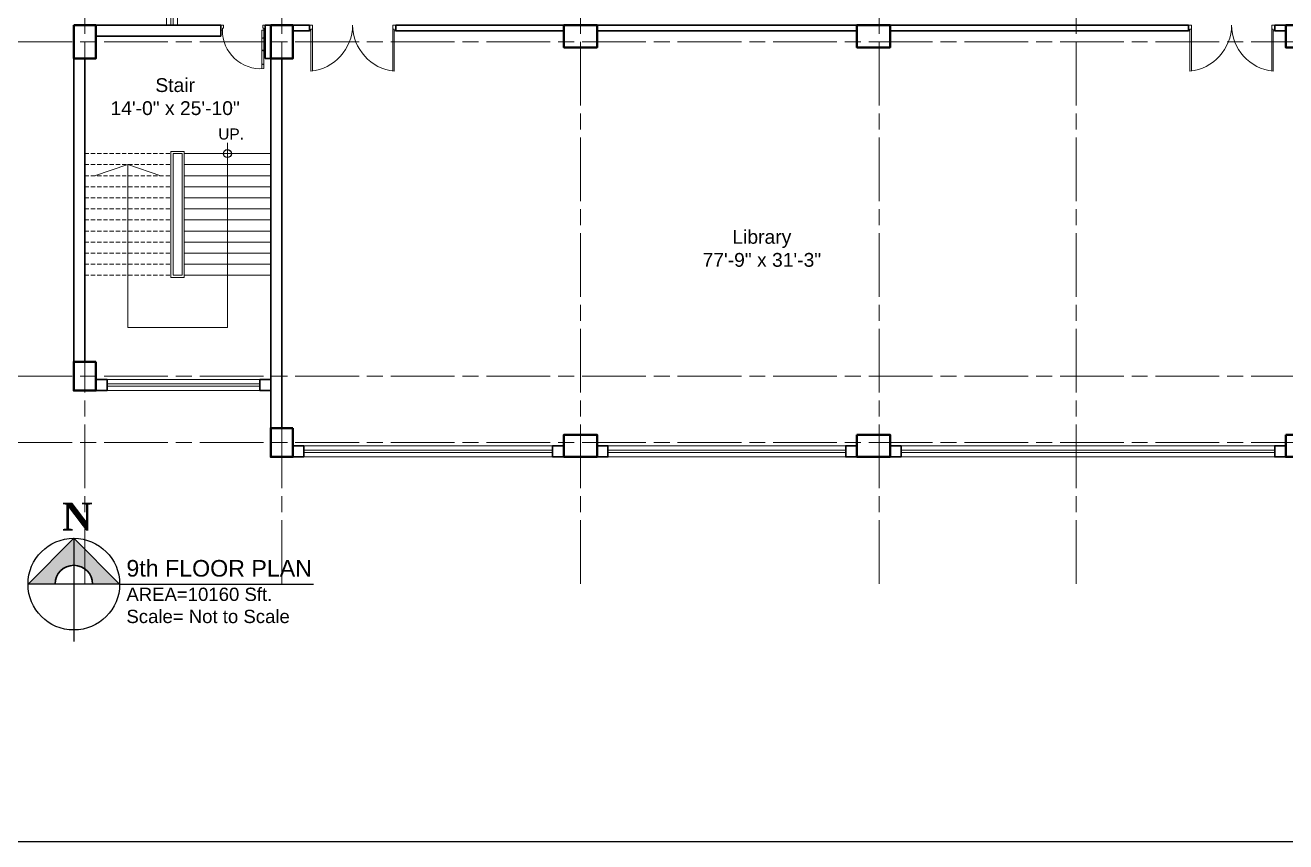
# Model space of a CAD drawing. Header units: inches. Extents: x -12 to 20935469, y -1604 to 24729220.
# Drawn here: x 20855962 to 20857101, y 24703583 to 24704320 of the extents above; entities that cross this region are included whole.
import ezdxf

# ---------------------------------------------------------------- set-up
doc = ezdxf.new("R2010")
doc.units = ezdxf.units.IN
doc.header["$LTSCALE"] = 0.03
doc.header["$MEASUREMENT"] = 0
doc.linetypes.add('ACAD_ISO08W100', pattern=[36, 24, -3, 6, -3])
doc.linetypes.add('DASHED2', pattern=[0.375, 0.25, -0.125])
for name, color, linetype, lineweight in [('column', 1, 'Continuous', 40), ('Door', 7, 'Continuous', 18), ('Gas', 21, 'Continuous', 5), ('Grid Line', 252, 'Continuous', 18), ('Low Wall', 7, 'Continuous', 30), ('Main Wall', 7, 'Continuous', 30), ('RAIL', 23, 'Continuous', 13), ('STAIR', 46, 'Continuous', 15), ('wind.', 150, 'Continuous', 20)]:
    doc.layers.add(name, color=color, linetype=linetype, lineweight=lineweight)
doc.layers.add('TEXT', color=7, linetype='Continuous')
doc.styles.add('2', font='swisscl.ttf')
doc.styles.get("Standard").update_dxf_attribs({"font": 'timesbd.ttf'})

# ---------------------------------------------------------------- blocks, each defined once
blk = doc.blocks.new('fff')
at = {"layer": 'Grid Line', "color": 252, "linetype": 'ACAD_ISO08W100', "lineweight": 9, "ltscale": 80, "true_color": 0x939598}
for p, q in [((20830948.3, 24723521.1), (20830948.3, 24724698.8)), ((20831126.3, 24723521.1), (20831126.3, 24724698.8)), ((20831396.3, 24723521.1), (20831396.3, 24724698.8)), ((20831666.3, 24723521.1), (20831666.3, 24724698.8)), ((20831844.3, 24723521.1), (20831844.3, 24724698.8)), ((20833096.9, 24724010.7), (20830726.1, 24724010.7)), ((20833096.9, 24723708.7), (20830726.1, 24723708.7)), ((20833096.9, 24723648.8), (20830726.1, 24723648.8))]:
    blk.add_line(p, q, dxfattribs=at)
blk = doc.blocks.new('Door_45')
at = {"layer": 'Door'}
for p, q in [((1.5, 5), (1.5, 44)), ((1.5, 40), (2.2, 40)), ((2.2, 40), (2.2, 39.5)), ((2.2, 39.5), (2.7, 39.5)), ((2.7, 39.5), (2.7, 40)), ((2.7, 40), (3.5, 40)), ((3.5, 44), (3.5, 5)), ((1.5, 25.8), (2.2, 25.8)), ((2.2, 25.8), (2.2, 25.3)), ((2.7, 25.8), (3.5, 25.8)), ((2.7, 25.3), (2.7, 25.8)), ((2.2, 25.3), (2.7, 25.3)), ((2.2, 12.6), (2.2, 13.1)), ((2.2, 13.1), (2.7, 13.1)), ((2.7, 13.1), (2.7, 12.6)), ((0, 0), (0, 5)), ((0, 5), (1.5, 5)), ((1.5, 12.6), (2.2, 12.6)), ((3.5, 5), (1.5, 5)), ((1.5, 5), (1.5, 3)), ((1.5, 3), (2.5, 3)), ((2.5, 3), (2.5, 0)), ((2.7, 12.6), (3.5, 12.6)), ((42.5, 3), (42.5, 0)), ((43.5, 3), (42.5, 3)), ((45, 5), (43.5, 5)), ((43.5, 5), (43.5, 3)), ((45, 0), (45, 5)), ((2.5, 0), (0, 0)), ((42.5, 0), (45, 0))]:
    blk.add_line(p, q, dxfattribs=at)
blk.add_arc((4.7, 5.3), 38.8, 359.6233, 94.6685, dxfattribs=at)

msp = doc.modelspace()

# ---------------------------------------------------------------- hatches: boundary and pattern name
at = {"layer": 'Low Wall'}
h = msp.add_hatch(color=256, dxfattribs=at)
h.paths.add_polyline_path([(20855989, 24703815.4), (20855964.6, 24703815.4), (20856006, 24703856.8), (20856006, 24703832.5, 0.414214)])
h.paths.add_polyline_path([(20856006, 24703832.5), (20856006, 24703856.8), (20856047.4, 24703815.4), (20856023, 24703815.4, 0.414214)])

# ---------------------------------------------------------------- linework, layer by layer
for p, q in [((20856213.8, 24703930.4), (20856213.8, 24703930.4)), ((20856488.8, 24703930.4), (20856488.8, 24703930.4)), ((20856753.8, 24703930.4), (20856753.8, 24703930.4)), ((20856006, 24703856.8), (20856006, 24703763.5)), ((20856047.4, 24703815.4), (20856222.6, 24703815.4))]:
    msp.add_line(p, q)
msp.add_lwpolyline([(20856047.4, 24703815.5), (20855964.6, 24703815.4)])
for centre, radius in [((20856144.8, 24704204.4), 3.61), ((20856006, 24703815.4), 41.4)]:
    msp.add_circle(centre, radius)
at = {"layer": 'column', "lineweight": 40, "ltscale": 20}
for points in [[(20856006, 24704320.4), (20856026, 24704320.4), (20856026, 24704290.4), (20856006, 24704290.4)], [(20856184, 24704320.4), (20856204, 24704320.4), (20856204, 24704290.4), (20856184, 24704290.4)], [(20856449, 24704320.4), (20856449, 24704300.4), (20856479, 24704300.4), (20856479, 24704320.4)], [(20856713.8, 24704320.4), (20856713.8, 24704300.4), (20856743.8, 24704300.4), (20856743.8, 24704320.4)], [(20857101.5, 24704320.4), (20857101.5, 24704300.4), (20857131.5, 24704300.4), (20857131.5, 24704320.4)], [(20856026, 24704016.3), (20856006, 24704016.3), (20856006, 24703990.3), (20856026, 24703990.3)], [(20856204, 24703956.4), (20856184, 24703956.4), (20856184, 24703930.4), (20856204, 24703930.4)], [(20856479, 24703930.4), (20856479, 24703950.4), (20856449, 24703950.4), (20856449, 24703930.4)], [(20856713.8, 24703950.4), (20856713.8, 24703930.4), (20856743.8, 24703930.4), (20856743.8, 24703950.4)], [(20857101.5, 24703950.3), (20857101.5, 24703930.3), (20857131.5, 24703930.3), (20857131.5, 24703950.3)]]:
    msp.add_lwpolyline(points, close=True, dxfattribs=at)
at = {"layer": 'Defpoints'}
msp.add_lwpolyline([(20855761.3, 24705041.1), (20858200.2, 24705041.1), (20858200.2, 24703582.6), (20855761.3, 24703582.6)], close=True, dxfattribs=at)
at = {"layer": 'Door'}
for p, q in [((20856221.6, 24704320.4), (20856219, 24704320.4)), ((20856220.3, 24704315.4), (20856219, 24704315.4)), ((20856220.3, 24704316.7), (20856220.3, 24704278.8)), ((20856221.6, 24704316.7), (20856220.3, 24704316.7)), ((20856221.6, 24704320.4), (20856221.6, 24704278.8)), ((20856294.4, 24704320.4), (20856294.4, 24704278.8)), ((20856294.4, 24704320.4), (20856297, 24704320.4)), ((20856294.4, 24704316.7), (20856295.7, 24704316.7)), ((20856295.7, 24704316.7), (20856295.7, 24704278.8)), ((20856295.7, 24704315.4), (20856297, 24704315.4)), ((20857016.1, 24704320.4), (20857013.5, 24704320.4)), ((20857014.8, 24704315.4), (20857013.5, 24704315.4)), ((20857014.8, 24704316.7), (20857014.8, 24704278.8)), ((20857016.1, 24704316.7), (20857014.8, 24704316.7)), ((20857016.1, 24704320.4), (20857016.1, 24704278.8)), ((20857088.9, 24704320.4), (20857088.9, 24704278.8)), ((20857088.9, 24704320.4), (20857091.5, 24704320.4)), ((20857088.9, 24704316.7), (20857090.2, 24704316.7)), ((20857090.2, 24704316.7), (20857090.2, 24704278.8)), ((20857090.2, 24704315.4), (20857091.5, 24704315.4))]:
    msp.add_line(p, q, dxfattribs=at)
for centre, start, end in [((20856215.7, 24704320.8), 276.2217, 359.4094), ((20856300.3, 24704320.8), 180.5906, 263.7783), ((20857010.2, 24704320.8), 276.2217, 359.4094), ((20857094.7, 24704320.8), 180.5906, 263.7783)]:
    msp.add_arc(centre, 42.3, start, end, dxfattribs=at)
at = {"layer": 'Gas', "color": 0, "lineweight": 5}
for points in [[(20856105.8, 24704206.4), (20856093.8, 24704206.4), (20856093.8, 24704092.4), (20856105.8, 24704092.4)], [(20856103.8, 24704204.4), (20856095.8, 24704204.4), (20856095.8, 24704094.4), (20856103.8, 24704094.4)]]:
    msp.add_lwpolyline(points, close=True, dxfattribs=at)
at = {"layer": 'Low Wall', "color": 0}
msp.add_lwpolyline([(20855964.6, 24703815.4), (20856006, 24703856.8), (20856047.4, 24703815.4)], dxfattribs=at)
at = {"layer": 'Low Wall'}
msp.add_arc((20856006, 24703815.4), 17, 0, 180, dxfattribs=at)
at = {"layer": 'Main Wall', "lineweight": 30}
for p, q in [((20856139, 24704320.4), (20856026, 24704320.4)), ((20856139, 24704310.4), (20856026, 24704310.4)), ((20856139, 24704320.4), (20856139, 24704310.4)), ((20856184, 24704320.4), (20856179, 24704320.4)), ((20856179, 24704320.4), (20856179, 24704290.4)), ((20856194, 24704320.4), (20856184, 24704320.4)), ((20856204, 24704320.4), (20856219, 24704320.4)), ((20856219, 24704315.4), (20856204, 24704315.4)), ((20856219, 24704320.4), (20856219, 24704315.4)), ((20856297, 24704320.4), (20856449, 24704320.4)), ((20856297, 24704315.4), (20856297, 24704320.4)), ((20856449, 24704315.4), (20856297, 24704315.4)), ((20856479, 24704320.4), (20856713.8, 24704320.4)), ((20856713.8, 24704315.4), (20856479, 24704315.4)), ((20856743.8, 24704320.4), (20857013.5, 24704320.4)), ((20856744, 24704315.4), (20857013.5, 24704315.4)), ((20857013.5, 24704315.4), (20857013.5, 24704320.4)), ((20857091.5, 24704320.4), (20857101.5, 24704320.4)), ((20857091.5, 24704315.4), (20857091.5, 24704320.4)), ((20857091.5, 24704315.4), (20857101.5, 24704315.4)), ((20856006, 24704290.4), (20856006, 24704016.3)), ((20856016, 24704290.4), (20856016, 24704016.3)), ((20856179, 24704290.4), (20856184, 24704290.4)), ((20856184, 24703956.4), (20856184, 24704290.4)), ((20856194, 24703956.4), (20856194, 24704290.4))]:
    msp.add_line(p, q, dxfattribs=at)
at = {"layer": 'Main Wall'}
for points in [[(20856026, 24704000.3), (20856036, 24704000.3), (20856036, 24703990.4), (20856026, 24703990.4)], [(20856174, 24704000.3), (20856184, 24704000.3), (20856184, 24703990.4), (20856174, 24703990.4)]]:
    msp.add_lwpolyline(points, close=True, dxfattribs=at)
at = {"layer": 'Main Wall', "lineweight": 30}
for points in [[(20856203.8, 24703930.4), (20856213.8, 24703930.4), (20856213.8, 24703940.4), (20856203.8, 24703940.4)], [(20856448.8, 24703930.4), (20856438.8, 24703930.4), (20856438.8, 24703940.4), (20856448.8, 24703940.4)], [(20856478.8, 24703930.4), (20856488.8, 24703930.4), (20856488.8, 24703940.4), (20856478.8, 24703940.4)], [(20856713.8, 24703930.4), (20856703.8, 24703930.4), (20856703.8, 24703940.4), (20856713.8, 24703940.4)], [(20856743.8, 24703930.4), (20856753.8, 24703930.4), (20856753.8, 24703940.4), (20856743.8, 24703940.4)], [(20857101.5, 24703930.3), (20857091.5, 24703930.3), (20857091.5, 24703940.4), (20857101.5, 24703940.4)]]:
    msp.add_lwpolyline(points, dxfattribs=at)
at = {"layer": 'RAIL', "lineweight": 9}
for p, q in [((20856144.8, 24704214.1), (20856144.8, 24704047.4)), ((20856054.8, 24704194.4), (20856024.8, 24704184.4)), ((20856054.8, 24704047.4), (20856054.8, 24704194.4)), ((20856084.8, 24704184.4), (20856054.8, 24704194.4)), ((20856183.8, 24704184.4), (20856105.8, 24704184.4)), ((20856144.8, 24704047.4), (20856054.8, 24704047.4))]:
    msp.add_line(p, q, dxfattribs=at)
at = {"layer": 'STAIR', "color": 32, "linetype": 'DASHED2', "lineweight": 5, "ltscale": 500}
for p, q in [((20856015.9, 24704204.4), (20856093.8, 24704204.4)), ((20856015.9, 24704194.4), (20856093.8, 24704194.4)), ((20856015.9, 24704184.4), (20856093.8, 24704184.4)), ((20856015.9, 24704174.4), (20856093.8, 24704174.4)), ((20856015.9, 24704164.4), (20856093.8, 24704164.4)), ((20856015.9, 24704154.4), (20856093.8, 24704154.4)), ((20856015.9, 24704144.4), (20856093.8, 24704144.4)), ((20856015.9, 24704134.4), (20856093.8, 24704134.4)), ((20856015.9, 24704124.4), (20856093.8, 24704124.4)), ((20856015.9, 24704114.4), (20856093.8, 24704114.4)), ((20856015.9, 24704104.4), (20856093.8, 24704104.4)), ((20856015.9, 24704094.4), (20856093.8, 24704094.4))]:
    msp.add_line(p, q, dxfattribs=at)
at = {"layer": 'STAIR', "color": 32, "lineweight": 5}
for p, q in [((20856105.8, 24704204.4), (20856183.8, 24704204.4)), ((20856105.8, 24704194.4), (20856183.8, 24704194.4)), ((20856123.8, 24704184.4), (20856183.8, 24704184.4)), ((20856105.8, 24704174.4), (20856183.8, 24704174.4)), ((20856105.8, 24704164.4), (20856183.8, 24704164.4)), ((20856105.8, 24704154.4), (20856183.8, 24704154.4)), ((20856105.8, 24704144.4), (20856183.8, 24704144.4)), ((20856105.8, 24704134.4), (20856183.8, 24704134.4)), ((20856105.8, 24704124.4), (20856183.8, 24704124.4)), ((20856105.8, 24704114.4), (20856183.8, 24704114.4)), ((20856105.8, 24704104.4), (20856183.8, 24704104.4)), ((20856105.8, 24704094.4), (20856183.8, 24704094.4))]:
    msp.add_line(p, q, dxfattribs=at)
at = {"layer": 'wind.'}
for p, q in [((20856089.8, 24704320.4), (20856089.8, 24704440.5)), ((20856093.8, 24704320.4), (20856093.8, 24704440.5)), ((20856095.8, 24704320.4), (20856095.8, 24704440.5)), ((20856099.8, 24704320.4), (20856099.8, 24704440.5))]:
    msp.add_line(p, q, dxfattribs=at)
at = {"layer": 'wind.', "lineweight": 5}
for p, q in [((20856031, 24704000.3), (20856179, 24704000.3)), ((20856036, 24703996.3), (20856174, 24703996.3)), ((20856036, 24703994.3), (20856174, 24703994.3)), ((20856031, 24703990.4), (20856179, 24703990.4)), ((20856438.8, 24703940.4), (20856213.8, 24703940.4)), ((20856438.8, 24703936.4), (20856213.8, 24703936.4)), ((20856438.8, 24703934.4), (20856213.8, 24703934.4)), ((20856448.8, 24703934.4), (20856448.8, 24703934.4)), ((20856703.8, 24703940.4), (20856488.8, 24703940.4)), ((20856703.8, 24703936.4), (20856488.8, 24703936.4)), ((20856703.8, 24703934.4), (20856488.8, 24703934.4)), ((20857091.5, 24703940.4), (20856753.8, 24703940.4)), ((20857091.5, 24703936.4), (20856753.8, 24703936.4)), ((20857091.5, 24703934.4), (20856753.8, 24703934.4)), ((20856438.8, 24703930.4), (20856213.8, 24703930.4)), ((20856703.8, 24703930.4), (20856488.8, 24703930.4)), ((20857091.5, 24703930.3), (20856753.8, 24703930.4))]:
    msp.add_line(p, q, dxfattribs=at)

# ---------------------------------------------------------------- block references
msp.add_blockref('fff', (25067.7, -19705.4))
at = {"layer": 'Door', "color": 250, "ltscale": 20, "xscale": 0.8888888888759539, "yscale": 0.8888888888759539, "zscale": 0.8888888888759539, "rotation": 180}
msp.add_blockref('Door_45', (20856179, 24704320.3), dxfattribs=at)

# ---------------------------------------------------------------- texts
msp.add_text('N', height=25.2).set_placement((20855995.4, 24703863.8))
at = {"layer": 'TEXT', "color": 30, "lineweight": 5, "ltscale": 20, "attachment_point": 2, "style": '2'}
for s, width, gutter_width, insert, char_height in [('\\pxsm1;{\\fArial|b0|i0|c0|p34;\\C0;Stair\\P14\'-0" x 25\'-10"  }', 143.783, 0.282, (20856097.6, 24704272.5), 12.476), ('{\\fArial|b0|i0|c0|p34;\\C0;UP.}', 104.76, 0.5, (20856148.2, 24704227.1), 10), ('\\pxsm1;{\\fArial|b0|i0|c0|p34;\\C0;Library\\P77\'-9" x 31\'-3" }', 269.435, 0.75, (20856627.9, 24704135.4), 12.476), ('\\A1;\\pxql;{\\fArial|b0|i0|c0|p34;\\C0;9th FLOOR PLAN \\P\\H0.8x;AREA=10160 Sft.\\PScale= Not to Scale}', 640.124, 0.5, (20856373.6, 24703837.2), 15)]:
    msp.add_mtext_dynamic_manual_height_columns(s, width=width, gutter_width=gutter_width, heights=[0], dxfattribs=dict(at, insert=insert, char_height=char_height))

doc.saveas('drawing.dxf')
